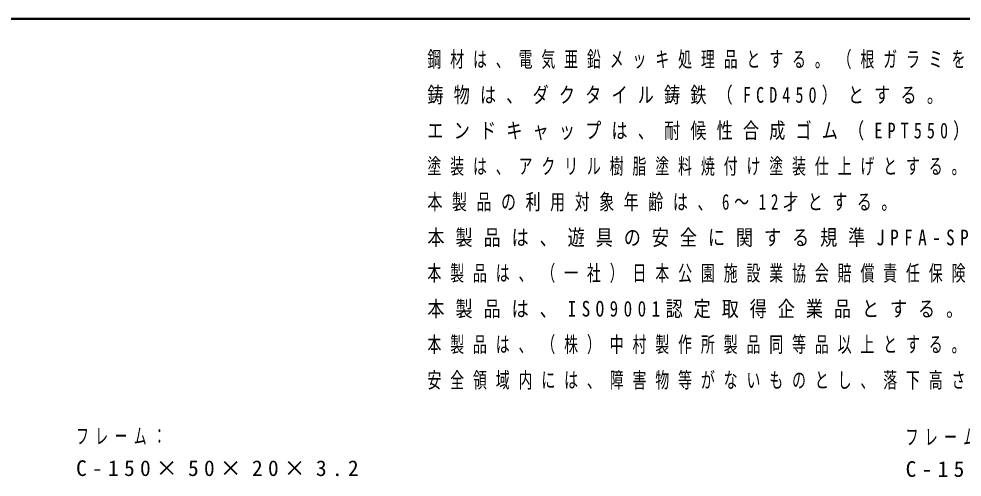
# Model space of a CAD drawing. Units: millimetres at full size; details may follow other scales. Extents: x -7816 to 0, y -1379 to 5340.
# Drawn here: x -3500 to -1294, y 4269 to 5340 of the extents above; entities that cross this region are included whole.
import ezdxf

# ---------------------------------------------------------------- set-up
doc = ezdxf.new("R2010")
doc.units = ezdxf.units.MM
doc.layers.add('A3図枠', color=7, linetype='Continuous', lineweight=25)
doc.layers.add('補助', color=2, linetype='Continuous', lineweight=13)
doc.styles.add('ＭＳ ゴシック', font='')
doc.styles.get('ＭＳ ゴシック').set_extended_font_data('MS Gothic')

msp = doc.modelspace()

# ---------------------------------------------------------------- linework, layer by layer
at = {"layer": 'A3図枠', "lineweight": 50}
msp.add_line((0, 5340), (-7700, 5340), dxfattribs=at)

# ---------------------------------------------------------------- texts
at = {"layer": '補助', "char_height": 36.66, "attachment_point": 1, "style": 'ＭＳ ゴシック'}
for s, insert in [('\\T1.64;\\W0.65;鋼材は、電気亜鉛メッキ処理品とする。（根ガラミを除く）', (-2544.895, 5263.938)), ('\\T1.64;\\W0.75;鋳物は、ダクタイル鋳鉄（FCD450）とする。', (-2544.895, 5180.604)), ('\\T1.64;\\W0.75;エンドキャップは、耐候性合成ゴム（EPT550）成形品とする。', (-2544.895, 5097.271)), ('\\T1.64;\\W0.65;塗装は、アクリル樹脂塗料焼付け塗装仕上げとする。', (-2544.895, 5013.938)), ('\\T1.64;\\W0.7;本製品の利用対象年齢は、6～12才とする。', (-2544.895, 4930.604)), ('\\T1.64;\\W0.8;本製品は、遊具の安全に関する規準JPFA-SP-S:2024適合製品とする。', (-2544.895, 4847.271)), ('\\T1.64;\\W0.65;本製品は、（一社）日本公園施設業協会賠償責任保険加入製品とする。', (-2544.895, 4763.938)), ('\\T1.64;\\W0.8;本製品は、ISO9001認定取得企業品とする。', (-2544.895, 4680.604)), ('\\T1.64;\\W0.65;本製品は、（株）中村製作所製品同等品以上とする。', (-2544.895, 4597.271)), ('\\T1.64;\\W0.65;安全領域内には、障害物等がないものとし、落下高さに見合った衝撃吸収性能を有する素材を敷設する。', (-2544.895, 4513.938)), ('\\T1.5;\\W0.6;フレーム：', (-3366.722, 4382.837)), ('\\T1.5;\\W0.6;フレーム：', (-1426.368, 4380.837)), ('\\T1.5;C-150×50×20×3.2', (-3366.722, 4307.837)), ('\\T1.5;C-150×50×20×3.2', (-1426.368, 4305.837))]:
    msp.add_mtext(s, dxfattribs=dict(at, insert=insert))

doc.saveas('drawing.dxf')
